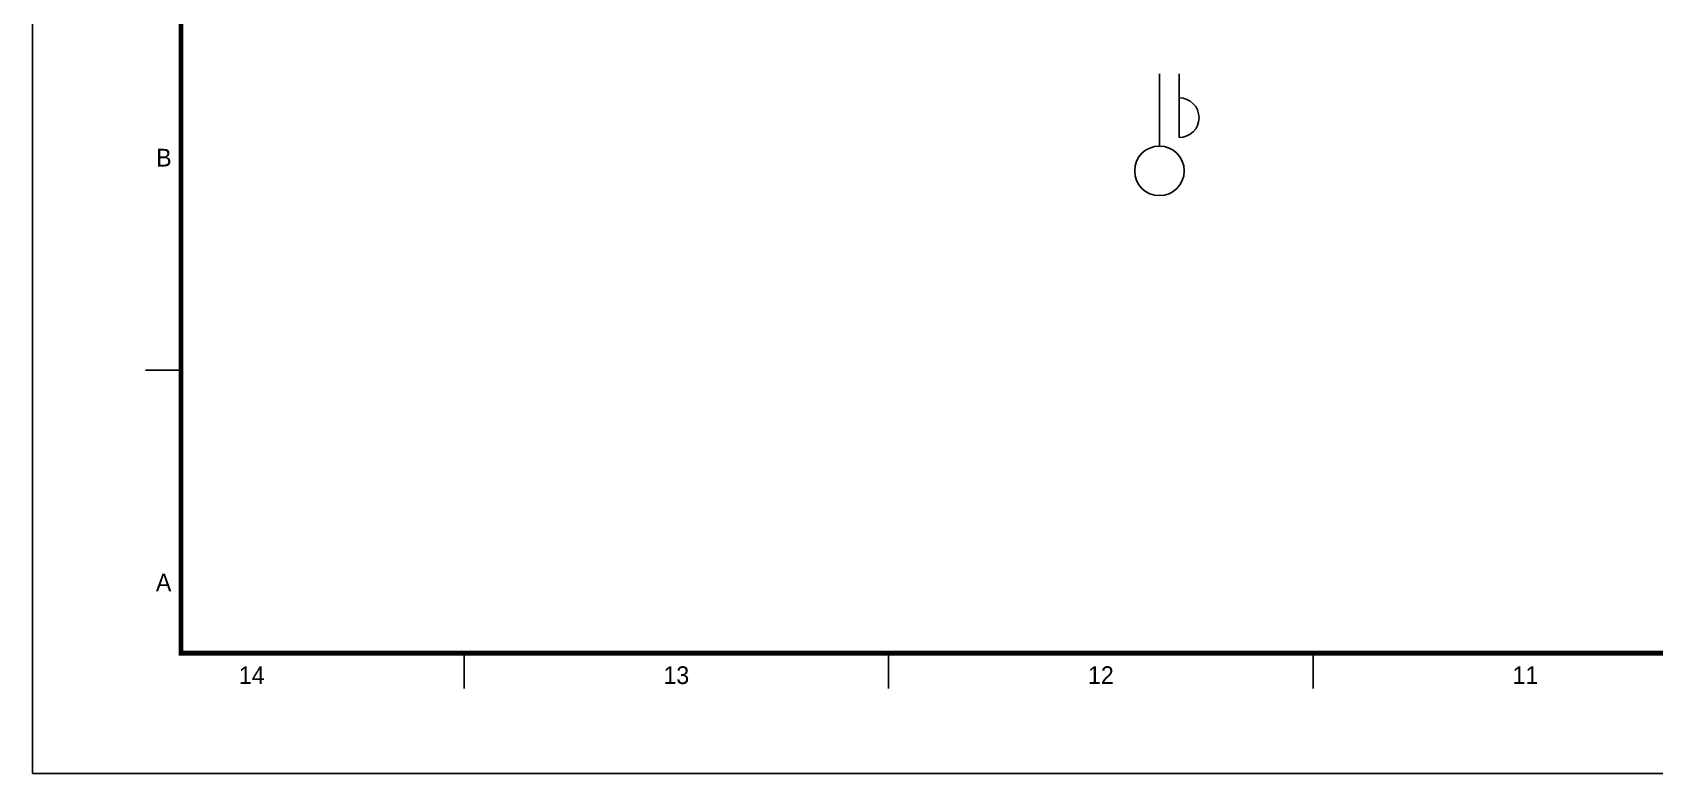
# Model space of a CAD drawing. Header units: millimetres. Extents: x 0 to 92204, y -190080 to 23760.
# Drawn here: x 0 to 11463, y -100980 to -95746 of the extents above; entities that cross this region are included whole.
import ezdxf
from ezdxf.enums import TextEntityAlignment as Align

# ---------------------------------------------------------------- set-up
doc = ezdxf.new("R2010")
doc.units = ezdxf.units.MM
doc.header["$LTSCALE"] = 100
doc.linetypes.add('AUDIT_D_220706163347-0', pattern=[0])
for name, color, linetype in [('A-치수', 7, 'AUDIT_D_220706163347-0'), ('AA-BORD-FORM', 7, 'Continuous'), ('AA-BORD-TEXT', 3, 'Continuous'), ('DIM', 7, 'AUDIT_D_220706163347-0')]:
    doc.layers.add(name, color=color, linetype=linetype)
doc.styles.add('HAUD01', font='Dotum.ttf')

# ---------------------------------------------------------------- blocks, each defined once
blk = doc.blocks.new('중심')
at = {"layer": 'DIM'}
blk.add_line((-350, 0), (0, 0), dxfattribs=at)
blk.add_circle((-470, 0), 120, dxfattribs=at)
blk = doc.blocks.new('DIM-1108')
at = {"layer": 'DIM'}
blk.add_lwpolyline([(8103.9, -119967.8, -1), (8103.9, -120247.8), (8103.9, -119797.8)], format="xyb", dxfattribs=at)
at = {"layer": 'A-치수', "xscale": -1.458333333333333, "yscale": 1.458333333333333, "zscale": 1.458333333333333, "rotation": 270}
blk.add_blockref('중심', (7963.9, -119797.8), dxfattribs=at)
blk = doc.blocks.new('XR-FORM 청주월명')
at = {"layer": 'AA-BORD-FORM', "color": 2}
for p, q in [((21, 57), (16, 57)), ((61, 17), (61, 12)), ((121, 17), (121, 12)), ((181, 17), (181, 12))]:
    blk.add_line(p, q, dxfattribs=at)
at = {"layer": 'AA-BORD-FORM', "color": 1}
blk.add_lwpolyline([(0, 0), (841, 0), (841, 594), (0, 594)], close=True, dxfattribs=at)
at = {"layer": 'AA-BORD-FORM', "color": 2, "const_width": 0.682}
blk.add_lwpolyline([(21, 17), (21, 577), (821, 577), (821, 17)], close=True, dxfattribs=at)
at = {"layer": 'AA-BORD-TEXT', "color": 7, "style": 'HAUD01'}
for s, p in [('B', (18.58, 87)), ('A', (18.54, 27)), ('14', (31, 13.9)), ('13', (91, 13.9)), ('12', (151, 13.9)), ('11', (211, 13.9))]:
    blk.add_text(s, height=2.5, dxfattribs=at).set_placement(p, align=Align.MIDDLE_CENTER)

msp = doc.modelspace()

# ---------------------------------------------------------------- block references
msp.add_blockref('DIM-1108', (0, 23760))
at = {"xscale": 50, "yscale": 50, "zscale": 50}
msp.add_blockref('XR-FORM 청주월명', (0, -100980), dxfattribs=at)

doc.saveas('drawing.dxf')
